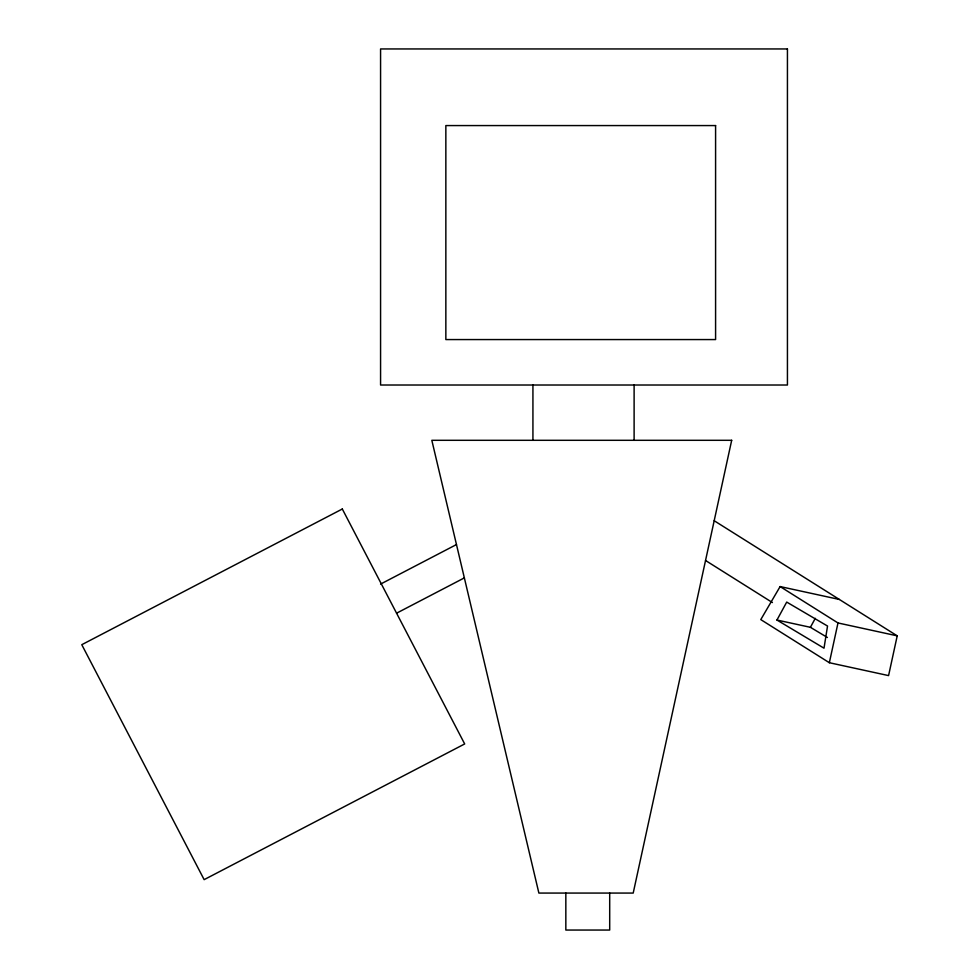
<?xml version="1.0" encoding="UTF-8"?>
<svg xmlns="http://www.w3.org/2000/svg" width="979" height="979" viewBox="0 0 979 979"><rect width="100%" height="100%" fill="white"/><g stroke="black" fill="none" stroke-linecap="round" stroke-linejoin="round"><path stroke-width="1.47" d="M829.348 662.722L837.987 622.962L780.116 586.568L760.781 619.597L829.348 662.722L888.577 675.596L897.217 635.848L714.193 520.73M776.947 620.037L786.712 602.085L827.536 626.046L824.012 648.184L776.947 620.037L810.404 627.306L827.39 637.476M810.404 627.306L815.287 618.336M380.586 584.084L456.471 544.557M396.593 613.184L464.352 577.891M780.116 586.568L839.346 599.454M837.987 622.962L897.217 635.848M705.541 560.49L772.419 602.55M634.111 385.016L634.111 440.305M609.697 893.068L609.697 930.05L565.838 930.05L565.838 893.068M532.931 385.016L532.931 440.305M731.68 440.305L633.205 893.068L538.878 893.068L431.825 440.305L731.68 440.305M342.307 509.007L81.783 644.696L204.146 879.644L464.682 743.942L342.307 509.007M787.434 48.95L380.574 48.95L380.574 385.016L787.434 385.016L787.434 48.95M715.588 125.569L445.849 125.569L445.849 339.566L715.588 339.566L715.588 125.569"/></g></svg>
